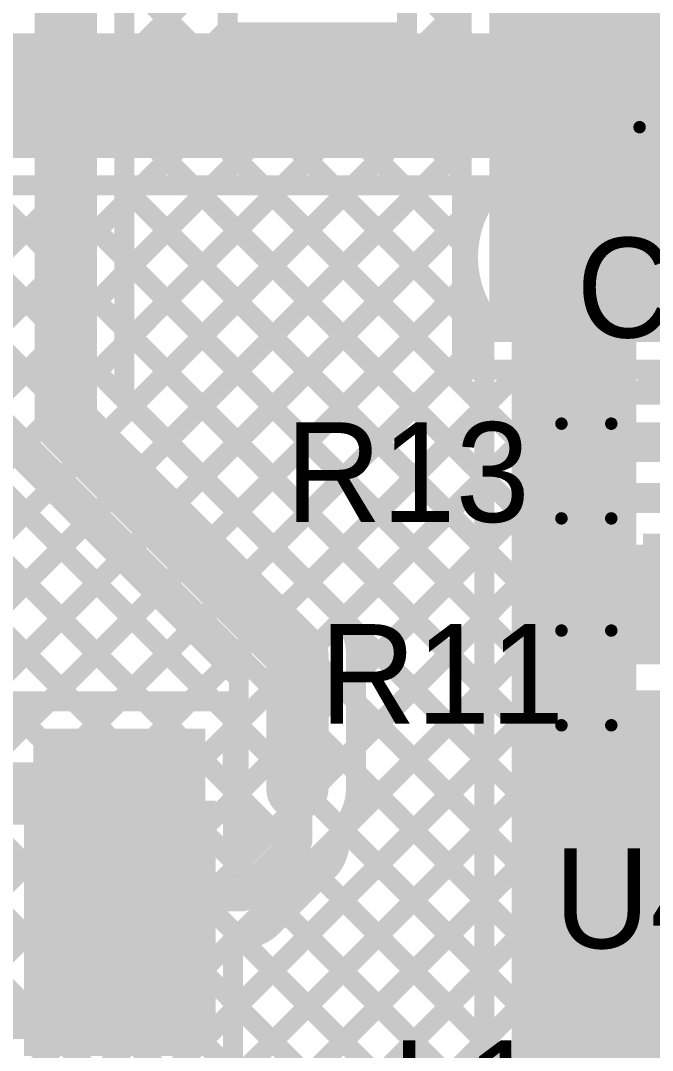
# Model space of a CAD drawing. Header units: millimetres. Extents: x 3.9 to 7.44, y 1.03 to 3.16.
# Drawn here: x 5.7819 to 6.0355, y 2.344 to 2.7571 of the extents above; entities that cross this region are included whole.
import ezdxf

# ---------------------------------------------------------------- set-up
doc = ezdxf.new("R2010")
doc.units = ezdxf.units.MM
doc.header["$MEASUREMENT"] = 0
for name, color, linetype in [('BottomLayer', 5, 'Continuous'), ('MultiLayer', 9, 'Continuous'), ('TopLayer', 1, 'Continuous'), ('TopOverlay', 2, 'Continuous'), ('TopPaste', 8, 'Continuous'), ('TopSolder', 216, 'Continuous'), ('ViaHoleLayer', 16, 'Continuous')]:
    doc.layers.add(name, color=color, linetype=linetype)

# ---------------------------------------------------------------- blocks, each defined once
blk = doc.blocks.new('SOT23_5_12')
at = {"layer": 'TopLayer'}
for points in [[(-0.06921, 0.05287), (-0.06921, 0.02587), (-0.02921, 0.05287), (-0.02921, 0.02587)], [(0.02921, 0.05287), (0.02921, 0.02587), (0.06921, 0.05287), (0.06921, 0.02587)], [(-0.06921, 0.0135), (-0.06921, -0.0135), (-0.02921, 0.0135), (-0.02921, -0.0135)], [(-0.06921, -0.02587), (-0.06921, -0.05287), (-0.02921, -0.02587), (-0.02921, -0.05287)], [(0.02921, -0.02587), (0.02921, -0.05287), (0.06921, -0.02587), (0.06921, -0.05287)]]:
    blk.add_solid(points, dxfattribs=at)
at = {"layer": 'TopOverlay'}
for points, const_width in [([(-0.05019, 0.065, 1), (-0.05581, 0.065, 1)], 0.01), ([(-0.05831, 0.065, 1), (-0.05331, 0.065, 1)], 0.005), ([(-0.05269, 0.065, 1), (-0.04769, 0.065, 1)], 0.005), ([(-0.02881, 0.06102, 1), (-0.02631, 0.06102, 1)], 0.0025), ([(0.03221, 0.06102, 1), (0.03471, 0.06102, 1)], 0.0025), ([(0.03454, 0.01437, 1), (0.03704, 0.01437, 1)], 0.0025), ([(0.03454, -0.01319, 1), (0.03704, -0.01319, 1)], 0.0025), ([(-0.02981, -0.06002, 1), (-0.02731, -0.06002, 1)], 0.0025), ([(0.03121, -0.06002, 1), (0.03371, -0.06002, 1)], 0.0025)]:
    blk.add_lwpolyline(points, format="xyb", close=True, dxfattribs=dict(at, const_width=const_width))
at = {"layer": 'TopOverlay', "const_width": 0.005}
for points in [[(0.03346, 0.06102), (-0.02756, 0.06102)], [(0.03579, 0.01437), (0.03579, -0.01319)], [(0.03246, -0.06002), (-0.02856, -0.06002)]]:
    blk.add_lwpolyline(points, dxfattribs=at)
at = {"layer": 'TopPaste'}
for points in [[(-0.06921, 0.05287), (-0.06921, 0.02587), (-0.02921, 0.05287), (-0.02921, 0.02587)], [(0.02921, 0.05287), (0.02921, 0.02587), (0.06921, 0.05287), (0.06921, 0.02587)], [(-0.06921, 0.0135), (-0.06921, -0.0135), (-0.02921, 0.0135), (-0.02921, -0.0135)], [(-0.06921, -0.02587), (-0.06921, -0.05287), (-0.02921, -0.02587), (-0.02921, -0.05287)], [(0.02921, -0.02587), (0.02921, -0.05287), (0.06921, -0.02587), (0.06921, -0.05287)]]:
    blk.add_solid(points, dxfattribs=at)
at = {"layer": 'TopSolder'}
for points in [[(-0.07321, 0.05687), (-0.07321, 0.02187), (-0.02521, 0.05687), (-0.02521, 0.02187)], [(0.02521, 0.05687), (0.02521, 0.02187), (0.07321, 0.05687), (0.07321, 0.02187)], [(-0.07321, 0.0175), (-0.07321, -0.0175), (-0.02521, 0.0175), (-0.02521, -0.0175)], [(-0.07321, -0.02187), (-0.07321, -0.05687), (-0.02521, -0.02187), (-0.02521, -0.05687)], [(0.02521, -0.02187), (0.02521, -0.05687), (0.07321, -0.02187), (0.07321, -0.05687)]]:
    blk.add_solid(points, dxfattribs=at)
blk = doc.blocks.new('R___0201_19')
at = {"layer": 'TopLayer'}
for points in [[(-0.01614, -0.00728), (-0.00551, -0.00728), (-0.01614, 0.00728), (-0.00551, 0.00728)], [(0.00551, -0.00728), (0.01614, -0.00728), (0.00551, 0.00728), (0.01614, 0.00728)]]:
    blk.add_solid(points, dxfattribs=at)
at = {"layer": 'TopOverlay', "const_width": 0.005}
for points in [[(-0.019, -0.01), (-0.019, 0.01)], [(0.019, 0.01), (-0.019, 0.01)], [(0.019, -0.01), (0.019, 0.01)], [(0.019, -0.01), (-0.019, -0.01)]]:
    blk.add_lwpolyline(points, dxfattribs=at)
at = {"layer": 'TopOverlay', "const_width": 0.0025}
for points in [[(-0.02025, 0.01, 1), (-0.01775, 0.01, 1)], [(-0.02025, 0.01, 1), (-0.01775, 0.01, 1)], [(0.01775, 0.01, 1), (0.02025, 0.01, 1)], [(0.01775, 0.01, 1), (0.02025, 0.01, 1)], [(-0.02025, -0.01, 1), (-0.01775, -0.01, 1)], [(-0.02025, -0.01, 1), (-0.01775, -0.01, 1)], [(0.01775, -0.01, 1), (0.02025, -0.01, 1)], [(0.01775, -0.01, 1), (0.02025, -0.01, 1)]]:
    blk.add_lwpolyline(points, format="xyb", close=True, dxfattribs=at)
at = {"layer": 'TopPaste'}
for points in [[(-0.01614, -0.00728), (-0.00551, -0.00728), (-0.01614, 0.00728), (-0.00551, 0.00728)], [(0.00551, -0.00728), (0.01614, -0.00728), (0.00551, 0.00728), (0.01614, 0.00728)]]:
    blk.add_solid(points, dxfattribs=at)
at = {"layer": 'TopSolder'}
for points in [[(-0.02014, -0.01128), (-0.00151, -0.01128), (-0.02014, 0.01128), (-0.00151, 0.01128)], [(0.00151, -0.01128), (0.02014, -0.01128), (0.00151, 0.01128), (0.02014, 0.01128)]]:
    blk.add_solid(points, dxfattribs=at)
blk = doc.blocks.new('R___0201_21')
at = {"layer": 'TopLayer'}
for points in [[(-0.01614, -0.00728), (-0.00551, -0.00728), (-0.01614, 0.00728), (-0.00551, 0.00728)], [(0.00551, -0.00728), (0.01614, -0.00728), (0.00551, 0.00728), (0.01614, 0.00728)]]:
    blk.add_solid(points, dxfattribs=at)
at = {"layer": 'TopOverlay', "const_width": 0.005}
for points in [[(-0.019, 0.01), (-0.019, -0.01)], [(-0.019, 0.01), (0.019, 0.01)], [(0.019, 0.01), (0.019, -0.01)], [(-0.019, -0.01), (0.019, -0.01)]]:
    blk.add_lwpolyline(points, dxfattribs=at)
at = {"layer": 'TopOverlay', "const_width": 0.0025}
for points in [[(-0.02025, 0.01, 1), (-0.01775, 0.01, 1)], [(-0.02025, 0.01, 1), (-0.01775, 0.01, 1)], [(0.01775, 0.01, 1), (0.02025, 0.01, 1)], [(0.01775, 0.01, 1), (0.02025, 0.01, 1)], [(-0.02025, -0.01, 1), (-0.01775, -0.01, 1)], [(-0.02025, -0.01, 1), (-0.01775, -0.01, 1)], [(0.01775, -0.01, 1), (0.02025, -0.01, 1)], [(0.01775, -0.01, 1), (0.02025, -0.01, 1)]]:
    blk.add_lwpolyline(points, format="xyb", close=True, dxfattribs=at)
at = {"layer": 'TopPaste'}
for points in [[(-0.01614, -0.00728), (-0.00551, -0.00728), (-0.01614, 0.00728), (-0.00551, 0.00728)], [(0.00551, -0.00728), (0.01614, -0.00728), (0.00551, 0.00728), (0.01614, 0.00728)]]:
    blk.add_solid(points, dxfattribs=at)
at = {"layer": 'TopSolder'}
for points in [[(-0.02014, -0.01128), (-0.00151, -0.01128), (-0.02014, 0.01128), (-0.00151, 0.01128)], [(0.00151, -0.01128), (0.02014, -0.01128), (0.00151, 0.01128), (0.02014, 0.01128)]]:
    blk.add_solid(points, dxfattribs=at)
blk = doc.blocks.new('EEE_HB1E330AP_33')
at = {"layer": 'TopLayer'}
for points in [[(-0.16142, -0.0315), (-0.03543, -0.0315), (-0.16142, 0.0315), (-0.03543, 0.0315)], [(0.03543, -0.0315), (0.16142, -0.0315), (0.03543, 0.0315), (0.16142, 0.0315)]]:
    blk.add_solid(points, dxfattribs=at)
at = {"layer": 'TopOverlay', "const_width": 0.005}
for points in [[(-0.07727, 0.13), (-0.13163, 0.07564)], [(-0.07727, 0.13), (0.11177, 0.13)], [(0.11177, 0.13), (0.12882, 0.11295)], [(0.12882, 0.11295), (0.12882, 0.038)], [(-0.13163, 0.07564), (-0.13163, 0.038)], [(-0.151, 0.05861), (-0.151, 0.04003)], [(-0.16127, 0.049), (-0.14027, 0.049)], [(-0.13188, -0.035), (-0.13188, -0.07264)], [(0.12857, -0.035), (0.12857, -0.10995)], [(-0.13188, -0.07264), (-0.07752, -0.127)], [(0.12857, -0.10995), (0.11152, -0.127)], [(-0.07752, -0.127), (0.11152, -0.127)]]:
    blk.add_lwpolyline(points, dxfattribs=at)
at = {"layer": 'TopOverlay', "const_width": 0.0025}
for points in [[(-0.07852, 0.13, 1), (-0.07602, 0.13, 1)], [(-0.07852, 0.13, 1), (-0.07602, 0.13, 1)], [(0.11052, 0.13, 1), (0.11302, 0.13, 1)], [(0.11052, 0.13, 1), (0.11302, 0.13, 1)], [(0.12757, 0.11295, 1), (0.13007, 0.11295, 1)], [(0.12757, 0.11295, 1), (0.13007, 0.11295, 1)], [(-0.13288, 0.07564, 1), (-0.13038, 0.07564, 1)], [(-0.13288, 0.07564, 1), (-0.13038, 0.07564, 1)], [(-0.15225, 0.05861, 1), (-0.14975, 0.05861, 1)], [(-0.16252, 0.049, 1), (-0.16002, 0.049, 1)], [(-0.14152, 0.049, 1), (-0.13902, 0.049, 1)], [(-0.15225, 0.04003, 1), (-0.14975, 0.04003, 1)], [(-0.13288, 0.038, 1), (-0.13038, 0.038, 1)], [(0.12757, 0.038, 1), (0.13007, 0.038, 1)], [(-0.13313, -0.035, 1), (-0.13063, -0.035, 1)], [(0.12732, -0.035, 1), (0.12982, -0.035, 1)], [(-0.13313, -0.07264, 1), (-0.13063, -0.07264, 1)], [(-0.13313, -0.07264, 1), (-0.13063, -0.07264, 1)], [(0.12732, -0.10995, 1), (0.12982, -0.10995, 1)], [(0.12732, -0.10995, 1), (0.12982, -0.10995, 1)], [(-0.07877, -0.127, 1), (-0.07627, -0.127, 1)], [(-0.07877, -0.127, 1), (-0.07627, -0.127, 1)], [(0.11027, -0.127, 1), (0.11277, -0.127, 1)], [(0.11027, -0.127, 1), (0.11277, -0.127, 1)]]:
    blk.add_lwpolyline(points, format="xyb", close=True, dxfattribs=at)
at = {"layer": 'TopPaste'}
for points in [[(-0.16142, -0.0315), (-0.03543, -0.0315), (-0.16142, 0.0315), (-0.03543, 0.0315)], [(0.03543, -0.0315), (0.16142, -0.0315), (0.03543, 0.0315), (0.16142, 0.0315)]]:
    blk.add_solid(points, dxfattribs=at)
at = {"layer": 'TopSolder'}
for points in [[(-0.16542, -0.0355), (-0.03143, -0.0355), (-0.16542, 0.0355), (-0.03143, 0.0355)], [(0.03143, -0.0355), (0.16542, -0.0355), (0.03143, 0.0355), (0.16542, 0.0355)]]:
    blk.add_solid(points, dxfattribs=at)
blk = doc.blocks.new('PIC16F15355_I_SS_36')
at = {"layer": 'TopLayer'}
for points in [[(0.17618, 0.1752), (0.10728, 0.1752), (0.17618, 0.15748), (0.10728, 0.15748)], [(0.17618, 0.14961), (0.10728, 0.14961), (0.17618, 0.13189), (0.10728, 0.13189)], [(0.17618, 0.12402), (0.10728, 0.12402), (0.17618, 0.1063), (0.10728, 0.1063)], [(0.17618, 0.09843), (0.10728, 0.09843), (0.17618, 0.08071), (0.10728, 0.08071)]]:
    blk.add_solid(points, dxfattribs=at)
at = {"layer": 'TopPaste'}
for points in [[(0.17618, 0.1752), (0.10728, 0.1752), (0.17618, 0.15748), (0.10728, 0.15748)], [(0.17618, 0.14961), (0.10728, 0.14961), (0.17618, 0.13189), (0.10728, 0.13189)], [(0.17618, 0.12402), (0.10728, 0.12402), (0.17618, 0.1063), (0.10728, 0.1063)], [(0.17618, 0.09843), (0.10728, 0.09843), (0.17618, 0.08071), (0.10728, 0.08071)]]:
    blk.add_solid(points, dxfattribs=at)
at = {"layer": 'TopSolder'}
for points in [[(0.18018, 0.1792), (0.10328, 0.1792), (0.18018, 0.15348), (0.10328, 0.15348)], [(0.18018, 0.15361), (0.10328, 0.15361), (0.18018, 0.12789), (0.10328, 0.12789)], [(0.18018, 0.12802), (0.10328, 0.12802), (0.18018, 0.1023), (0.10328, 0.1023)], [(0.18018, 0.10243), (0.10328, 0.10243), (0.18018, 0.07671), (0.10328, 0.07671)]]:
    blk.add_solid(points, dxfattribs=at)

msp = doc.modelspace()

# ---------------------------------------------------------------- linework, layer by layer
at = {"layer": 'BottomLayer'}
for points, const_width in [([(5.485, 2.727), (6.464, 2.727)], 0.05), ([(5.54823, 2.691), (5.97271, 2.691)], 0.008), ([(5.56801, 2.691), (5.968, 2.29101)], 0.008), ([(5.59629, 2.691), (5.968, 2.31929)], 0.008), ([(5.60409, 2.35139), (5.94369, 2.691)], 0.008), ([(5.61076, 2.49949), (5.80227, 2.691)], 0.008), ([(5.62458, 2.691), (5.968, 2.34758)], 0.008), ([(5.6249, 2.48535), (5.83055, 2.691)], 0.008), ([(5.63905, 2.47121), (5.85884, 2.691)], 0.008), ([(5.63947, 2.3585), (5.97198, 2.691)], 0.008), ([(5.65286, 2.691), (5.968, 2.37586)], 0.008), ([(5.65319, 2.45707), (5.88712, 2.691)], 0.008), ([(5.66544, 2.44104), (5.91541, 2.691)], 0.008), ([(5.68114, 2.691), (5.968, 2.40414)], 0.008), ([(5.70943, 2.691), (5.968, 2.43243)], 0.008), ([(5.73771, 2.691), (5.968, 2.46071)], 0.008), ([(5.766, 2.691), (5.968, 2.489)], 0.008), ([(5.79428, 2.691), (5.968, 2.51728)], 0.008), ([(5.82257, 2.691), (5.968, 2.54557)], 0.008), ([(5.85085, 2.691), (5.968, 2.57385)], 0.008), ([(5.87913, 2.691), (5.968, 2.60213)], 0.008), ([(5.90742, 2.691), (5.968, 2.63042)], 0.008), ([(5.9357, 2.691), (5.9616, 2.6651)], 0.008), ([(5.96399, 2.691), (5.96886, 2.68613)], 0.008), ([(6.004, 2.66224), (6.38676, 2.66224)], 0.05), ([(6.004, 1.90555), (6.004, 2.66224)], 0.05), ([(5.65862, 2.34936), (5.96247, 2.65321)], 0.008), ([(5.49437, 2.6515), (5.85938, 2.28649)], 0.008), ([(5.968, 2.02326), (5.968, 2.63966)], 0.008), ([(5.67109, 2.33354), (5.968, 2.63046)], 0.008), ([(5.67527, 2.30944), (5.968, 2.60217)], 0.008), ([(5.63547, 2.59526), (5.91844, 2.31229)], 0.008), ([(5.62674, 2.5757), (5.88775, 2.31469)], 0.008), ([(5.60084, 2.57332), (5.87003, 2.30413)], 0.008), ([(5.66911, 2.275), (5.968, 2.57389)], 0.008), ([(5.6974, 2.275), (5.968, 2.5456)], 0.008), ([(5.72568, 2.275), (5.968, 2.51732)], 0.008), ([(5.75397, 2.275), (5.968, 2.48903)], 0.008), ([(5.78225, 2.275), (5.968, 2.46075)], 0.008), ([(5.81053, 2.275), (5.968, 2.43247)], 0.008), ([(5.83882, 2.275), (5.968, 2.40418)], 0.008), ([(5.90787, 2.31576), (5.968, 2.3759)], 0.008), ([(5.92711, 2.30672), (5.968, 2.34761)], 0.008)]:
    msp.add_lwpolyline(points, dxfattribs=dict(at, const_width=const_width))
for points, const_width in [([(5.79228, 2.691, 1), (5.79628, 2.691, 1)], 0.004), ([(5.80027, 2.691, 1), (5.80427, 2.691, 1)], 0.004), ([(5.82057, 2.691, 1), (5.82457, 2.691, 1)], 0.004), ([(5.82855, 2.691, 1), (5.83255, 2.691, 1)], 0.004), ([(5.84885, 2.691, 1), (5.85285, 2.691, 1)], 0.004), ([(5.85684, 2.691, 1), (5.86084, 2.691, 1)], 0.004), ([(5.87713, 2.691, 1), (5.88113, 2.691, 1)], 0.004), ([(5.88512, 2.691, 1), (5.88912, 2.691, 1)], 0.004), ([(5.90542, 2.691, 1), (5.90942, 2.691, 1)], 0.004), ([(5.91341, 2.691, 1), (5.91741, 2.691, 1)], 0.004), ([(5.9337, 2.691, 1), (5.9377, 2.691, 1)], 0.004), ([(5.94169, 2.691, 1), (5.94569, 2.691, 1)], 0.004), ([(5.96199, 2.691, 1), (5.96599, 2.691, 1)], 0.004), ([(5.96998, 2.691, 1), (5.97398, 2.691, 1)], 0.004), ([(5.97071, 2.691, 1), (5.97471, 2.691, 1)], 0.004), ([(5.97071, 2.691, 1), (5.97471, 2.691, 1)], 0.004), ([(5.98825, 2.66224, 1), (6.01975, 2.66224, 1)], 0.0315), ([(5.96686, 2.68613, 1), (5.97086, 2.68613, 1)], 0.004), ([(5.9915, 2.66224, 1), (6.0165, 2.66224, 1)], 0.025), ([(5.9915, 2.66224, 1), (6.0165, 2.66224, 1)], 0.025), ([(5.9596, 2.6651, 1), (5.9636, 2.6651, 1)], 0.004), ([(5.96047, 2.65321, 1), (5.96447, 2.65321, 1)], 0.004), ([(5.966, 2.63966, 1), (5.97, 2.63966, 1)], 0.004), ([(5.966, 2.63966, 1), (5.97, 2.63966, 1)], 0.004), ([(5.966, 2.63046, 1), (5.97, 2.63046, 1)], 0.004), ([(5.966, 2.63042, 1), (5.97, 2.63042, 1)], 0.004), ([(5.966, 2.60217, 1), (5.97, 2.60217, 1)], 0.004), ([(5.966, 2.60213, 1), (5.97, 2.60213, 1)], 0.004), ([(5.966, 2.57389, 1), (5.97, 2.57389, 1)], 0.004), ([(5.966, 2.57385, 1), (5.97, 2.57385, 1)], 0.004), ([(5.966, 2.5456, 1), (5.97, 2.5456, 1)], 0.004), ([(5.966, 2.54557, 1), (5.97, 2.54557, 1)], 0.004), ([(5.966, 2.51732, 1), (5.97, 2.51732, 1)], 0.004), ([(5.966, 2.51728, 1), (5.97, 2.51728, 1)], 0.004), ([(5.966, 2.48903, 1), (5.97, 2.48903, 1)], 0.004), ([(5.966, 2.489, 1), (5.97, 2.489, 1)], 0.004), ([(5.966, 2.46075, 1), (5.97, 2.46075, 1)], 0.004), ([(5.966, 2.46071, 1), (5.97, 2.46071, 1)], 0.004), ([(5.966, 2.43247, 1), (5.97, 2.43247, 1)], 0.004), ([(5.966, 2.43243, 1), (5.97, 2.43243, 1)], 0.004), ([(5.966, 2.40418, 1), (5.97, 2.40418, 1)], 0.004), ([(5.966, 2.40414, 1), (5.97, 2.40414, 1)], 0.004), ([(5.966, 2.3759, 1), (5.97, 2.3759, 1)], 0.004), ([(5.966, 2.37586, 1), (5.97, 2.37586, 1)], 0.004), ([(5.966, 2.34761, 1), (5.97, 2.34761, 1)], 0.004), ([(5.966, 2.34758, 1), (5.97, 2.34758, 1)], 0.004)]:
    msp.add_lwpolyline(points, format="xyb", close=True, dxfattribs=dict(at, const_width=const_width))
at = {"layer": 'BottomLayer', "const_width": 0.008}
msp.add_lwpolyline([(5.968, 2.63966, -0.337928), (5.97271, 2.691)], format="xyb", dxfattribs=at)
at = {"layer": 'MultiLayer', "const_width": 0.0315}
msp.add_lwpolyline([(5.98825, 2.66224, 1), (6.01975, 2.66224, 1)], format="xyb", close=True, dxfattribs=at)
at = {"layer": 'TopLayer'}
for points, const_width in [([(5.8, 2.596), (5.8, 2.941)], 0.025), ([(5.865, 2.75248), (5.865, 2.90952)], 0.008), ([(5.937, 2.75248), (5.937, 2.90952)], 0.008), ([(5.8235, 2.60573), (5.8235, 2.86744)], 0.008), ([(5.959, 2.61712), (5.959, 2.823)], 0.008), ([(5.8235, 2.74051), (5.865, 2.78201)], 0.008), ([(5.8235, 2.77492), (5.959, 2.63942)], 0.008), ([(5.937, 2.77456), (5.959, 2.75256)], 0.008), ([(5.8235, 2.62738), (5.959, 2.76288)], 0.008), ([(5.8235, 2.71223), (5.865, 2.75373)], 0.008), ([(5.8235, 2.68395), (5.89203, 2.75248)], 0.008), ([(5.8235, 2.65566), (5.92032, 2.75248)], 0.008), ([(5.865, 2.75248), (5.937, 2.75248)], 0.008), ([(5.87422, 2.75248), (5.959, 2.6677)], 0.008), ([(5.90251, 2.75248), (5.959, 2.69599)], 0.008), ([(5.93079, 2.75248), (5.959, 2.72427)], 0.008), ([(5.8235, 2.74663), (5.98772, 2.58242)], 0.008), ([(5.82682, 2.60241), (5.959, 2.73459)], 0.008), ([(5.8235, 2.71835), (5.987, 2.55485)], 0.008), ([(5.84096, 2.58827), (5.959, 2.70631)], 0.008), ([(5.8235, 2.69007), (5.987, 2.52657)], 0.008), ([(5.8551, 2.57413), (5.959, 2.67802)], 0.008), ([(5.8235, 2.66178), (5.98586, 2.49942)], 0.008), ([(5.86925, 2.55999), (5.959, 2.64974)], 0.008), ([(5.8235, 2.6335), (5.98539, 2.47161)], 0.008), ([(5.7235, 2.62036), (5.85986, 2.484)], 0.008), ([(5.88339, 2.54584), (5.959, 2.62146)], 0.008), ([(5.89753, 2.5317), (5.98295, 2.61712)], 0.008), ([(5.959, 2.61712), (6.04002, 2.61712)], 0.008), ([(5.98129, 2.61712), (5.99142, 2.607)], 0.008), ([(6.00111, 2.607), (6.01124, 2.61712)], 0.008), ([(6.00958, 2.61712), (6.0197, 2.607)], 0.008), ([(6.0294, 2.607), (6.03952, 2.61712)], 0.008), ([(6.03786, 2.61712), (6.04002, 2.61497)], 0.008), ([(5.8, 2.596), (5.893, 2.503)], 0.025), ([(5.8235, 2.60573), (5.9096, 2.51963)], 0.008), ([(5.988, 2.58491), (5.988, 2.607)], 0.008), ([(5.988, 2.607), (6.04002, 2.607)], 0.008), ([(5.7235, 2.59208), (5.83158, 2.484)], 0.008), ([(5.91155, 2.51743), (5.988, 2.59389)], 0.008), ([(6.009, 2.58725), (6.00936, 2.58761)], 0.01), ([(5.7235, 2.52738), (5.77992, 2.58379)], 0.008), ([(5.98772, 2.55783), (5.98772, 2.58491)], 0.008), ([(5.7834, 2.57937), (5.8695, 2.49327)], 0.008), ([(5.73032, 2.50591), (5.79359, 2.56918)], 0.008), ([(5.99172, 2.56559), (6.009, 2.56559)], 0.01), ([(6.009, 2.56559), (6.08341, 2.56559)], 0.012), ([(5.7235, 2.56379), (5.80329, 2.484)], 0.008), ([(5.9165, 2.4941), (5.98772, 2.56532)], 0.008), ([(5.987, 2.49942), (5.987, 2.55783)], 0.008), ([(5.74446, 2.49177), (5.80773, 2.55504)], 0.008), ([(5.7586, 2.47763), (5.82187, 2.54089)], 0.008), ([(5.9165, 2.46582), (5.987, 2.53632)], 0.008), ([(6.009, 2.521), (6.02179, 2.53379)], 0.012), ([(6.02179, 2.53379), (6.05579, 2.53379)], 0.012), ([(5.79326, 2.484), (5.83601, 2.52675)], 0.008), ([(5.91229, 2.51643), (5.98539, 2.44333)], 0.008), ([(5.82154, 2.484), (5.85016, 2.51261)], 0.008), ([(5.893, 2.449), (5.893, 2.503)], 0.025), ([(5.91, 2.43103), (5.987, 2.50803)], 0.008), ([(5.9165, 2.449), (5.9165, 2.503)], 0.008), ([(5.84983, 2.484), (5.8643, 2.49847)], 0.008), ([(5.98539, 2.29954), (5.98539, 2.49942)], 0.008), ([(5.8695, 2.449), (5.8695, 2.49327)], 0.008), ([(5.776, 2.484), (5.867, 2.484)], 0.008), ([(5.867, 2.4512), (5.867, 2.484)], 0.008), ([(5.9165, 2.48393), (5.98539, 2.41504)], 0.008), ([(5.867, 2.47686), (5.8695, 2.47436)], 0.008), ([(5.867, 2.47289), (5.8695, 2.47539)], 0.008), ([(5.86718, 2.35993), (5.98539, 2.47814)], 0.008), ([(5.756, 2.447), (5.816, 2.447)], 0.025), ([(5.9165, 2.45564), (5.98539, 2.38676)], 0.008), ([(5.86718, 2.42622), (5.86718, 2.4512)], 0.008), ([(5.893, 2.428), (5.893, 2.449)], 0.012), ([(5.86718, 2.33165), (5.98539, 2.44985)], 0.008), ([(5.86718, 2.44839), (5.86971, 2.44587)], 0.008), ([(5.86718, 2.44478), (5.86957, 2.44717)], 0.008), ([(5.86718, 2.42622), (5.87493, 2.43397)], 0.008), ([(5.87075, 2.40575), (5.893, 2.428)], 0.012), ([(5.91, 2.428), (5.91, 2.43277)], 0.008), ([(5.91052, 2.43334), (5.98539, 2.35847)], 0.008), ([(5.86718, 2.30336), (5.98539, 2.42157)], 0.008), ([(5.88279, 2.39375), (5.905, 2.41596)], 0.008), ([(5.90231, 2.41327), (5.98539, 2.33019)], 0.008), ([(5.82173, 2.40575), (5.87075, 2.40575)], 0.012), ([(5.88817, 2.39913), (5.98539, 2.30191)], 0.008), ([(5.90787, 2.31576), (5.98539, 2.39328)], 0.008), ([(5.86718, 2.38875), (5.87075, 2.38875)], 0.008), ([(5.87026, 2.38875), (5.97583, 2.28318)], 0.008), ([(5.86718, 2.37443), (5.86718, 2.38589)], 0.008), ([(5.86718, 2.3603), (5.86718, 2.37443)], 0.008), ([(5.86718, 2.3603), (5.86718, 2.37443)], 0.008), ([(5.86718, 2.36355), (5.91844, 2.31229)], 0.008), ([(5.92711, 2.30672), (5.98539, 2.365)], 0.008), ([(5.86718, 2.34883), (5.86718, 2.3603)], 0.008), ([(5.74157, 2.35457), (5.82173, 2.35457)], 0.012), ([(5.86718, 2.33471), (5.86718, 2.34883)], 0.008), ([(5.86718, 2.33471), (5.86718, 2.34883)], 0.008)]:
    msp.add_lwpolyline(points, dxfattribs=dict(at, const_width=const_width))
for points, const_width in [([(5.863, 2.75373, 1), (5.867, 2.75373, 1)], 0.004), ([(5.863, 2.75248, 1), (5.867, 2.75248, 1)], 0.004), ([(5.863, 2.75248, 1), (5.867, 2.75248, 1)], 0.004), ([(5.87222, 2.75248, 1), (5.87622, 2.75248, 1)], 0.004), ([(5.89003, 2.75248, 1), (5.89403, 2.75248, 1)], 0.004), ([(5.90051, 2.75248, 1), (5.90451, 2.75248, 1)], 0.004), ([(5.91832, 2.75248, 1), (5.92232, 2.75248, 1)], 0.004), ([(5.92879, 2.75248, 1), (5.93279, 2.75248, 1)], 0.004), ([(5.935, 2.75248, 1), (5.939, 2.75248, 1)], 0.004), ([(5.935, 2.75248, 1), (5.939, 2.75248, 1)], 0.004), ([(5.957, 2.75256, 1), (5.961, 2.75256, 1)], 0.004), ([(5.8215, 2.74663, 1), (5.8255, 2.74663, 1)], 0.004), ([(5.8215, 2.74051, 1), (5.8255, 2.74051, 1)], 0.004), ([(5.957, 2.73459, 1), (5.961, 2.73459, 1)], 0.004), ([(5.957, 2.72427, 1), (5.961, 2.72427, 1)], 0.004), ([(5.8215, 2.71835, 1), (5.8255, 2.71835, 1)], 0.004), ([(5.8215, 2.71223, 1), (5.8255, 2.71223, 1)], 0.004), ([(5.957, 2.70631, 1), (5.961, 2.70631, 1)], 0.004), ([(5.957, 2.69599, 1), (5.961, 2.69599, 1)], 0.004), ([(5.8215, 2.69007, 1), (5.8255, 2.69007, 1)], 0.004), ([(5.98825, 2.66224, 1), (6.01975, 2.66224, 1)], 0.0315), ([(5.8215, 2.68395, 1), (5.8255, 2.68395, 1)], 0.004), ([(5.957, 2.67802, 1), (5.961, 2.67802, 1)], 0.004), ([(5.957, 2.6677, 1), (5.961, 2.6677, 1)], 0.004), ([(5.8215, 2.66178, 1), (5.8255, 2.66178, 1)], 0.004), ([(5.8215, 2.65566, 1), (5.8255, 2.65566, 1)], 0.004), ([(5.957, 2.64974, 1), (5.961, 2.64974, 1)], 0.004), ([(5.957, 2.63942, 1), (5.961, 2.63942, 1)], 0.004), ([(5.8215, 2.6335, 1), (5.8255, 2.6335, 1)], 0.004), ([(5.8215, 2.62738, 1), (5.8255, 2.62738, 1)], 0.004), ([(5.957, 2.62146, 1), (5.961, 2.62146, 1)], 0.004), ([(5.957, 2.61712, 1), (5.961, 2.61712, 1)], 0.004), ([(5.957, 2.61712, 1), (5.961, 2.61712, 1)], 0.004), ([(5.97929, 2.61712, 1), (5.98329, 2.61712, 1)], 0.004), ([(5.98095, 2.61712, 1), (5.98495, 2.61712, 1)], 0.004), ([(6.00758, 2.61712, 1), (6.01158, 2.61712, 1)], 0.004), ([(6.00924, 2.61712, 1), (6.01324, 2.61712, 1)], 0.004), ([(6.03586, 2.61712, 1), (6.03986, 2.61712, 1)], 0.004), ([(5.79375, 2.596, 1), (5.80625, 2.596, 1)], 0.0125), ([(5.79375, 2.596, 1), (5.80625, 2.596, 1)], 0.0125), ([(5.8215, 2.60573, 1), (5.8255, 2.60573, 1)], 0.004), ([(5.8215, 2.60573, 1), (5.8255, 2.60573, 1)], 0.004), ([(5.986, 2.607, 1), (5.99, 2.607, 1)], 0.004), ([(5.986, 2.607, 1), (5.99, 2.607, 1)], 0.004), ([(5.98942, 2.607, 1), (5.99342, 2.607, 1)], 0.004), ([(5.99911, 2.607, 1), (6.00311, 2.607, 1)], 0.004), ([(6.0177, 2.607, 1), (6.0217, 2.607, 1)], 0.004), ([(6.0274, 2.607, 1), (6.0314, 2.607, 1)], 0.004), ([(5.82482, 2.60241, 1), (5.82882, 2.60241, 1)], 0.004), ([(5.986, 2.59389, 1), (5.99, 2.59389, 1)], 0.004), ([(5.83896, 2.58827, 1), (5.84296, 2.58827, 1)], 0.004), ([(6.0065, 2.58725, 1), (6.0115, 2.58725, 1)], 0.005), ([(6.00686, 2.58761, 1), (6.01186, 2.58761, 1)], 0.005), ([(5.77792, 2.58379, 1), (5.78192, 2.58379, 1)], 0.004), ([(5.98572, 2.58491, 1), (5.98972, 2.58491, 1)], 0.004), ([(5.98572, 2.58242, 1), (5.98972, 2.58242, 1)], 0.004), ([(5.986, 2.58491, 1), (5.99, 2.58491, 1)], 0.004), ([(5.78138, 2.57938, 1), (5.78538, 2.57938, 1)], 0.004), ([(5.7814, 2.57937, 1), (5.7854, 2.57937, 1)], 0.004), ([(5.7814, 2.57937, 1), (5.7854, 2.57937, 1)], 0.004), ([(5.8531, 2.57413, 1), (5.8571, 2.57413, 1)], 0.004), ([(5.79159, 2.56918, 1), (5.79559, 2.56918, 1)], 0.004), ([(5.98922, 2.56559, 1), (5.99422, 2.56559, 1)], 0.005), ([(6.006, 2.56559, 1), (6.012, 2.56559, 1)], 0.006), ([(6.0065, 2.56559, 1), (6.0115, 2.56559, 1)], 0.005), ([(5.98572, 2.56532, 1), (5.98972, 2.56532, 1)], 0.004), ([(5.86725, 2.55999, 1), (5.87125, 2.55999, 1)], 0.004), ([(5.985, 2.55783, 1), (5.989, 2.55783, 1)], 0.004), ([(5.98572, 2.55783, 1), (5.98972, 2.55783, 1)], 0.004), ([(5.80573, 2.55504, 1), (5.80973, 2.55504, 1)], 0.004), ([(5.985, 2.55485, 1), (5.989, 2.55485, 1)], 0.004), ([(5.88139, 2.54584, 1), (5.88539, 2.54584, 1)], 0.004), ([(5.81987, 2.54089, 1), (5.82387, 2.54089, 1)], 0.004), ([(5.985, 2.53632, 1), (5.989, 2.53632, 1)], 0.004), ([(6.01879, 2.53379, 1), (6.02479, 2.53379, 1)], 0.006), ([(6.01879, 2.53379, 1), (6.02479, 2.53379, 1)], 0.006), ([(5.89553, 2.5317, 1), (5.89953, 2.5317, 1)], 0.004), ([(5.83401, 2.52675, 1), (5.83801, 2.52675, 1)], 0.004), ([(5.985, 2.52657, 1), (5.989, 2.52657, 1)], 0.004), ([(6.006, 2.521, 1), (6.012, 2.521, 1)], 0.006), ([(5.9076, 2.51963, 1), (5.9116, 2.51963, 1)], 0.004), ([(5.9076, 2.51963, 1), (5.9116, 2.51963, 1)], 0.004), ([(5.90762, 2.51962, 1), (5.91162, 2.51962, 1)], 0.004), ([(5.90955, 2.51743, 1), (5.91355, 2.51743, 1)], 0.004), ([(5.91029, 2.51643, 1), (5.91429, 2.51643, 1)], 0.004), ([(5.84816, 2.51261, 1), (5.85216, 2.51261, 1)], 0.004), ([(5.88675, 2.503, 1), (5.89925, 2.503, 1)], 0.0125), ([(5.88675, 2.503, 1), (5.89925, 2.503, 1)], 0.0125), ([(5.985, 2.50803, 1), (5.989, 2.50803, 1)], 0.004), ([(5.9145, 2.503, 1), (5.9185, 2.503, 1)], 0.004), ([(5.9145, 2.503, 1), (5.9185, 2.503, 1)], 0.004), ([(5.9145, 2.503, 1), (5.9185, 2.503, 1)], 0.004), ([(5.8623, 2.49847, 1), (5.8663, 2.49847, 1)], 0.004), ([(5.98339, 2.49942, 1), (5.98739, 2.49942, 1)], 0.004), ([(5.98386, 2.49942, 1), (5.98786, 2.49942, 1)], 0.004), ([(5.985, 2.49942, 1), (5.989, 2.49942, 1)], 0.004), ([(5.8675, 2.49327, 1), (5.8715, 2.49327, 1)], 0.004), ([(5.8675, 2.49327, 1), (5.8715, 2.49327, 1)], 0.004), ([(5.9145, 2.4941, 1), (5.9185, 2.4941, 1)], 0.004), ([(5.79126, 2.484, 1), (5.79526, 2.484, 1)], 0.004), ([(5.80129, 2.484, 1), (5.80529, 2.484, 1)], 0.004), ([(5.81954, 2.484, 1), (5.82354, 2.484, 1)], 0.004), ([(5.82958, 2.484, 1), (5.83358, 2.484, 1)], 0.004), ([(5.84783, 2.484, 1), (5.85183, 2.484, 1)], 0.004), ([(5.85786, 2.484, 1), (5.86186, 2.484, 1)], 0.004), ([(5.865, 2.484, 1), (5.869, 2.484, 1)], 0.004), ([(5.865, 2.484, 1), (5.869, 2.484, 1)], 0.004), ([(5.9145, 2.48393, 1), (5.9185, 2.48393, 1)], 0.004), ([(5.865, 2.47686, 1), (5.869, 2.47686, 1)], 0.004), ([(5.8675, 2.47539, 1), (5.8715, 2.47539, 1)], 0.004), ([(5.98339, 2.47814, 1), (5.98739, 2.47814, 1)], 0.004), ([(5.865, 2.47289, 1), (5.869, 2.47289, 1)], 0.004), ([(5.8675, 2.47436, 1), (5.8715, 2.47436, 1)], 0.004), ([(5.98339, 2.47161, 1), (5.98739, 2.47161, 1)], 0.004), ([(5.9145, 2.46582, 1), (5.9185, 2.46582, 1)], 0.004), ([(5.80975, 2.447, 1), (5.82225, 2.447, 1)], 0.0125), ([(5.88675, 2.449, 1), (5.89925, 2.449, 1)], 0.0125), ([(5.9145, 2.45564, 1), (5.9185, 2.45564, 1)], 0.004), ([(5.865, 2.4512, 1), (5.869, 2.4512, 1)], 0.004), ([(5.86518, 2.4512, 1), (5.86918, 2.4512, 1)], 0.004), ([(5.89, 2.449, 1), (5.896, 2.449, 1)], 0.006), ([(5.86518, 2.44839, 1), (5.86918, 2.44839, 1)], 0.004), ([(5.8675, 2.449, 1), (5.8715, 2.449, 1)], 0.004), ([(5.8675, 2.449, 1), (5.8715, 2.449, 1)], 0.004), ([(5.86757, 2.44717, 1), (5.87157, 2.44717, 1)], 0.004), ([(5.9145, 2.449, 1), (5.9185, 2.449, 1)], 0.004), ([(5.9145, 2.449, 1), (5.9185, 2.449, 1)], 0.004), ([(5.98339, 2.44985, 1), (5.98739, 2.44985, 1)], 0.004), ([(5.86518, 2.44478, 1), (5.86918, 2.44478, 1)], 0.004), ([(5.86771, 2.44587, 1), (5.87171, 2.44587, 1)], 0.004), ([(5.98339, 2.44333, 1), (5.98739, 2.44333, 1)], 0.004), ([(5.87293, 2.43397, 1), (5.87693, 2.43397, 1)], 0.004), ([(5.87293, 2.43397, 1), (5.87693, 2.43397, 1)], 0.004), ([(5.89, 2.428, 1), (5.896, 2.428, 1)], 0.006), ([(5.89, 2.428, 1), (5.896, 2.428, 1)], 0.006), ([(5.908, 2.43277, 1), (5.912, 2.43277, 1)], 0.004), ([(5.908, 2.43277, 1), (5.912, 2.43277, 1)], 0.004), ([(5.908, 2.43103, 1), (5.912, 2.43103, 1)], 0.004), ([(5.90852, 2.43334, 1), (5.91252, 2.43334, 1)], 0.004), ([(5.86518, 2.42622, 1), (5.86918, 2.42622, 1)], 0.004), ([(5.86518, 2.42622, 1), (5.86918, 2.42622, 1)], 0.004), ([(5.908, 2.428, 1), (5.912, 2.428, 1)], 0.004), ([(5.908, 2.428, 1), (5.912, 2.428, 1)], 0.004), ([(5.908, 2.428, 1), (5.912, 2.428, 1)], 0.004), ([(5.98339, 2.42157, 1), (5.98739, 2.42157, 1)], 0.004), ([(5.90031, 2.41327, 1), (5.90431, 2.41327, 1)], 0.004), ([(5.903, 2.41596, 1), (5.907, 2.41596, 1)], 0.004), ([(5.903, 2.41596, 1), (5.907, 2.41596, 1)], 0.004), ([(5.90302, 2.41598, 1), (5.90702, 2.41598, 1)], 0.004), ([(5.98339, 2.41504, 1), (5.98739, 2.41504, 1)], 0.004), ([(5.81873, 2.40575, 1), (5.82473, 2.40575, 1)], 0.006), ([(5.86775, 2.40575, 1), (5.87375, 2.40575, 1)], 0.006), ([(5.86775, 2.40575, 1), (5.87375, 2.40575, 1)], 0.006), ([(5.88617, 2.39913, 1), (5.89017, 2.39913, 1)], 0.004), ([(5.88077, 2.39373, 1), (5.88477, 2.39373, 1)], 0.004), ([(5.88079, 2.39375, 1), (5.88479, 2.39375, 1)], 0.004), ([(5.88079, 2.39375, 1), (5.88479, 2.39375, 1)], 0.004), ([(5.98339, 2.39328, 1), (5.98739, 2.39328, 1)], 0.004), ([(5.86518, 2.38875, 1), (5.86918, 2.38875, 1)], 0.004), ([(5.86826, 2.38875, 1), (5.87226, 2.38875, 1)], 0.004), ([(5.86875, 2.38875, 1), (5.87275, 2.38875, 1)], 0.004), ([(5.86875, 2.38875, 1), (5.87275, 2.38875, 1)], 0.004), ([(5.86875, 2.38875, 1), (5.87275, 2.38875, 1)], 0.004), ([(5.86518, 2.38589, 1), (5.86918, 2.38589, 1)], 0.004), ([(5.98339, 2.38676, 1), (5.98739, 2.38676, 1)], 0.004), ([(5.86518, 2.37443, 1), (5.86918, 2.37443, 1)], 0.004), ([(5.86518, 2.37443, 1), (5.86918, 2.37443, 1)], 0.004), ([(5.86518, 2.37443, 1), (5.86918, 2.37443, 1)], 0.004), ([(5.86518, 2.36355, 1), (5.86918, 2.36355, 1)], 0.004), ([(5.98339, 2.365, 1), (5.98739, 2.365, 1)], 0.004), ([(5.86518, 2.3603, 1), (5.86918, 2.3603, 1)], 0.004), ([(5.86518, 2.3603, 1), (5.86918, 2.3603, 1)], 0.004), ([(5.86518, 2.3603, 1), (5.86918, 2.3603, 1)], 0.004), ([(5.86518, 2.35993, 1), (5.86918, 2.35993, 1)], 0.004), ([(5.81873, 2.35457, 1), (5.82473, 2.35457, 1)], 0.006), ([(5.98339, 2.35847, 1), (5.98739, 2.35847, 1)], 0.004), ([(5.86518, 2.34883, 1), (5.86918, 2.34883, 1)], 0.004), ([(5.86518, 2.34883, 1), (5.86918, 2.34883, 1)], 0.004), ([(5.86518, 2.34883, 1), (5.86918, 2.34883, 1)], 0.004)]:
    msp.add_lwpolyline(points, format="xyb", close=True, dxfattribs=dict(at, const_width=const_width))
at = {"layer": 'TopLayer', "const_width": 0.008}
for points in [[(5.78338, 2.57938, -0.198912), (5.7765, 2.596)], [(5.7834, 2.57937, -0.199188), (5.7765, 2.596)], [(5.9096, 2.51963, -0.199188), (5.9165, 2.503)], [(5.90962, 2.51962, -0.198912), (5.9165, 2.503)], [(5.87493, 2.43397, -0.175198), (5.8695, 2.449)], [(5.9165, 2.449, -0.192858), (5.91, 2.43277)], [(5.91, 2.428, -0.199327), (5.905, 2.41596)], [(5.91, 2.428, -0.198912), (5.90502, 2.41598)], [(5.88279, 2.39375, -0.199327), (5.87075, 2.38875)], [(5.88277, 2.39373, -0.198912), (5.87075, 2.38875)]]:
    msp.add_lwpolyline(points, format="xyb", dxfattribs=at)
at = {"layer": 'TopLayer'}
for points in [[(5.97, 2.812), (5.97, 2.62812), (6.31153, 2.812), (6.31153, 2.62812)], [(5.999, 2.58), (6.162, 2.58), (5.999, 2.596), (6.162, 2.596)], [(6.075, 2.49883), (6.075, 2.54683), (5.998, 2.49883), (5.998, 2.54683)], [(5.99639, 2.48842), (5.99639, 2.179), (6.09839, 2.48842), (6.09839, 2.179)], [(5.787, 2.43134), (5.856, 2.43134), (5.787, 2.473), (5.856, 2.473)]]:
    msp.add_solid(points, dxfattribs=at)
at = {"layer": 'ViaHoleLayer', "const_width": 0.01625}
msp.add_lwpolyline([(5.99588, 2.66224, 1), (6.01212, 2.66224, 1)], format="xyb", close=True, dxfattribs=at)

# ---------------------------------------------------------------- block references
for name, p, rotation in [('EEE_HB1E330AP_33', (6.106, 2.846), 90), ('R___0201_19', (6.009, 2.57642), 270), ('SOT23_5_12', (6.105, 2.49442), 180), ('R___0201_21', (6.009, 2.49342), 90)]:
    msp.add_blockref(name, p, dxfattribs=dict(rotation=rotation))
msp.add_blockref('PIC16F15355_I_SS_36', (5.68, 2.265))

# ---------------------------------------------------------------- texts
at = {"layer": 'TopOverlay'}
for s, p in [('C6', (6.005, 2.63)), ('R13', (5.88814, 2.556)), ('R11', (5.902, 2.475)), ('U4', (5.996, 2.385)), ('L1', (5.931, 2.308))]:
    msp.add_text(s, height=0.04, dxfattribs=at).set_placement(p)

doc.saveas('drawing.dxf')
